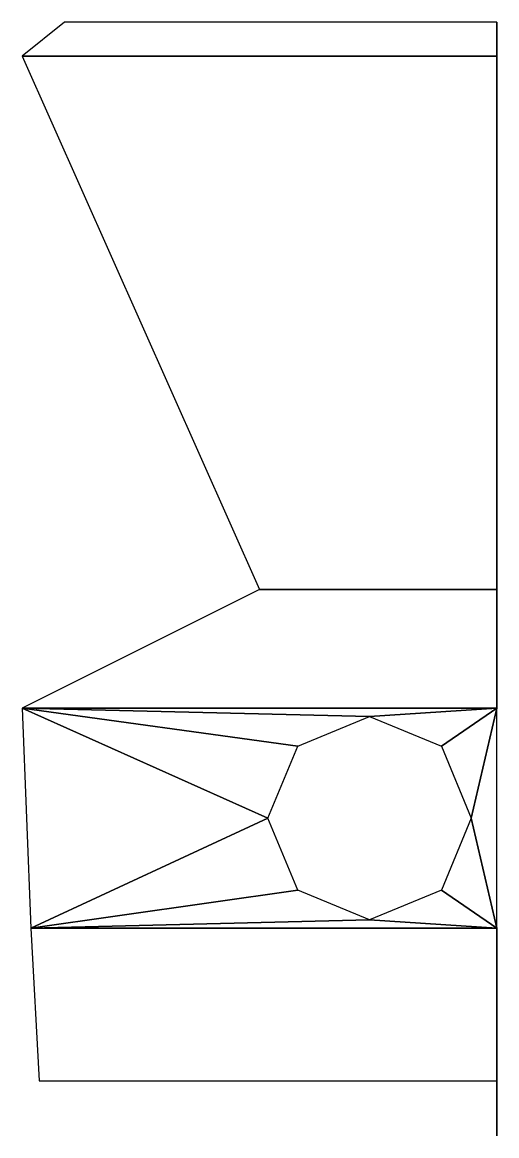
# Model space of a CAD drawing. Extents: x 0.49 to 1.05, y -2.4 to 2.72.
# Drawn here: x 0.49 to 1.05, y 1.405 to 2.72 of the extents above; entities outside this region: 2.
import ezdxf

# ---------------------------------------------------------------- set-up
doc = ezdxf.new("R2010")
doc.units = 0
doc.layers.add('FENDERS', color=6, linetype='CONTINUOUS')

msp = doc.modelspace()

# ---------------------------------------------------------------- linework, layer by layer
at = {"layer": 'FENDERS'}
for points in [[(0.54, 2.72, 0.96), (0.49, 2.68, 1.03), (1.05, 2.68, 1.03), (1.05, 2.72, 0.96)], [(1.05, 2.68, 1.03), (1.05, 2.05, 1.03), (1.05, 2.11, 0.96), (1.05, 2.72, 0.96)], [(0.49, 2.68, 1.03), (0.77, 2.05, 1.03), (1.05, 2.05, 1.03), (1.05, 2.68, 1.03)], [(1.05, 2.05, 1.03), (1.05, 1.91, 0.65), (1.05, 1.95, 0.65), (1.05, 2.11, 0.96)], [(0.77, 2.05, 1.03), (0.49, 1.91, 0.65), (1.05, 1.91, 0.65), (1.05, 2.05, 1.03)], [(1.05, 1.91, 0.65), (0.49, 1.91, 0.65), (0.9, 1.9, 0.65)], [(0.9, 1.9, 0.65), (0.49, 1.91, 0.65), (0.8151, 1.8649, 0.65)], [(0.8151, 1.8649, 0.65), (0.49, 1.91, 0.65), (0.78, 1.78, 0.65)], [(0.78, 1.78, 0.65), (0.49, 1.91, 0.65), (0.5, 1.65, 0.65)], [(1.05, 1.91, 0.65), (0.9, 1.9, 0.65), (0.9849, 1.8649, 0.65)], [(1.05, 1.91, 0.65), (0.9849, 1.8649, 0.65), (1.02, 1.78, 0.65)], [(1.05, 1.91, 0.65), (1.02, 1.78, 0.65), (1.05, 1.65, 0.65)], [(0.8151, 1.6951, 0.65), (0.78, 1.78, 0.65), (0.5, 1.65, 0.65)], [(1.02, 1.78, 0.65), (0.9849, 1.6951, 0.65), (1.05, 1.65, 0.65)], [(0.9, 1.66, 0.65), (0.8151, 1.6951, 0.65), (0.5, 1.65, 0.65)], [(0.9849, 1.6951, 0.65), (0.9, 1.66, 0.65), (1.05, 1.65, 0.65)], [(1.05, 1.65, 0.65), (0.9, 1.66, 0.65), (0.5, 1.65, 0.65)], [(0.5, 1.65, 0.65), (0.51, 1.47, 1.01), (1.05, 1.47, 1.01), (1.05, 1.65, 0.65)], [(1.05, 1.47, 0.96), (1.05, 1.61, 0.65), (1.05, 1.65, 0.65), (1.05, 1.47, 1.01)], [(1.05, 1.405, 0.9526), (1.05, 1.61, 0.65), (1.05, 1.61, 0.65), (1.05, 1.47, 0.96)], [(1.05, -2.3, 0.84), (1.05, -2.4, 0.65), (1.05, -2.33, 0.65), (1.05, -2.23, 0.84)], [(0.72, -2.3, 0.84), (0.72, -2.4, 0.65), (1.05, -2.4, 0.65), (1.05, -2.3, 0.84)]]:
    msp.add_3dface(points, dxfattribs=at)

doc.saveas('drawing.dxf')
